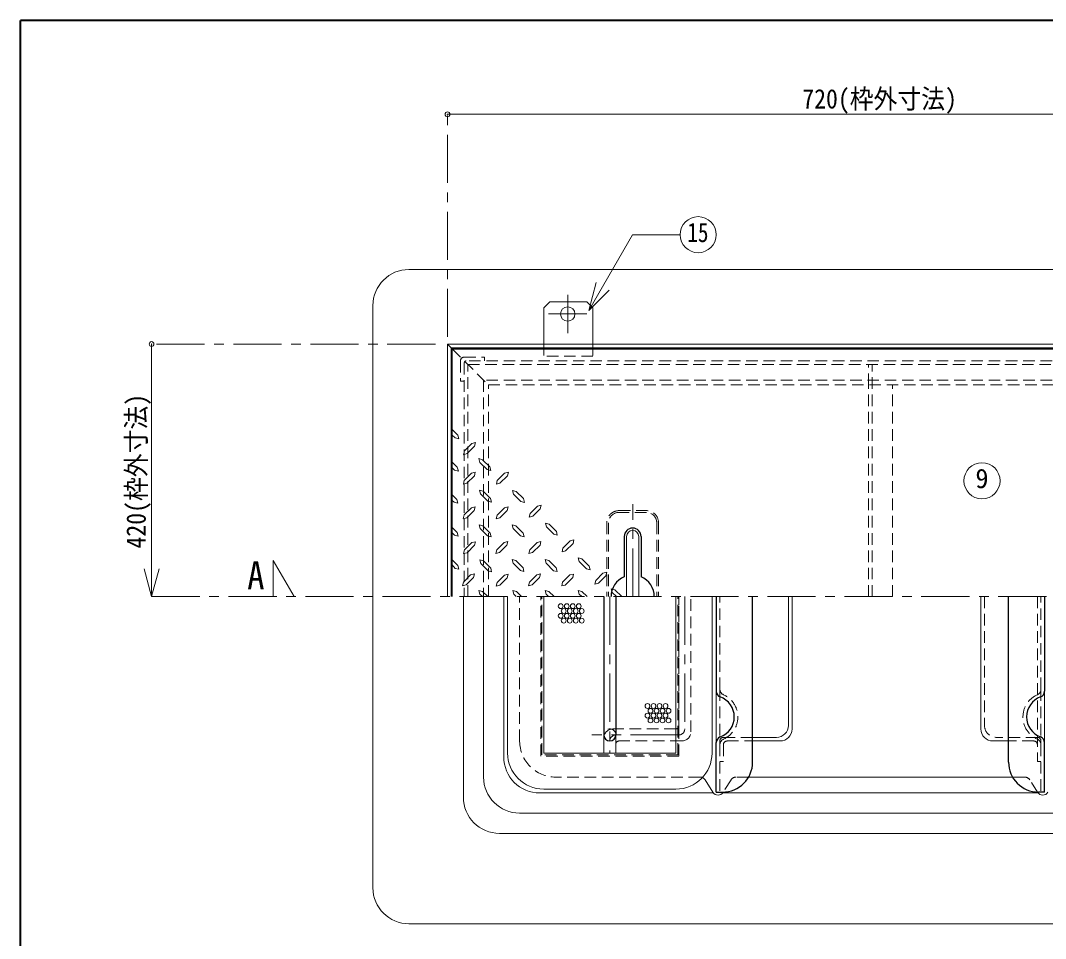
# Model space of a CAD drawing. Units: millimetres at full size, sheet at 1:8; details may follow other scales. Extents: x -1685 to 1555, y -1115 to 1133.
# Drawn here: x -1685 to -832, y 370 to 1133 of the extents above; entities that cross this region are included whole.
import ezdxf
from ezdxf.enums import TextEntityAlignment as Align

# ---------------------------------------------------------------- set-up
doc = ezdxf.new("R2010")
doc.units = ezdxf.units.MM
doc.header["$LTSCALE"] = 8
doc.header["$PDMODE"] = 32
doc.header["$PDSIZE"] = 4
doc.linetypes.add('CHAIN1', pattern=[8, 5, -1, 1, -1])
doc.linetypes.add('DASHED1', pattern=[1.8, 1.2, -0.6])
doc.layers.add('0-0_ﾚｲﾔ1', color=4, linetype='Continuous', lineweight=9)
doc.styles.add('ＭＳ ゴシック', font='')
doc.styles.get('ＭＳ ゴシック').set_extended_font_data('MS Gothic')

msp = doc.modelspace()

# ---------------------------------------------------------------- linework, layer by layer
at = {"layer": '0-0_ﾚｲﾔ1', "color": 1, "lineweight": 40}
for p in [(-1684.576, -1114.982), (1555.424, 1133.018)]:
    msp.add_line(p, (-1684.576, 1133.018), dxfattribs=at)
at = {"layer": '0-0_ﾚｲﾔ1', "linetype": 'CHAIN1'}
for p, q in [((-1329.576, 870.018), (-1329.576, 1055.018)), ((-1229.576, 905.018), (-1229.576, 873.018)), ((-1213.576, 889.018), (-1245.576, 889.018)), ((-1339.576, 864.018), (-1575.576, 864.018)), ((-1175.576, 654.018), (-1175.576, 731.018)), ((-1457.076, 654.018), (-1474.576, 684.018)), ((-1474.576, 654.018), (-1474.576, 684.018)), ((-1575.576, 654.018), (-264.576, 654.018)), ((-1194.576, 654.018), (-1194.576, 524.018)), ((-1132.266, 654.018), (-1132.266, 544.018)), ((-1137.266, 539.018), (-1209.576, 539.018))]:
    msp.add_line(p, q, dxfattribs=at)
at = {"layer": '0-0_ﾚｲﾔ1'}
for p, q in [((-1329.576, 1055.018), (-609.576, 1055.018)), ((-577.576, 926.018), (-1361.576, 926.018)), ((-1391.576, 654.018), (-1391.576, 896.018)), ((-1244.576, 899.018), (-1249.576, 894.018)), ((-1244.576, 899.018), (-1213.576, 899.018)), ((-1208.576, 894.018), (-1213.576, 899.018)), ((-1249.576, 894.018), (-1249.576, 864.018)), ((-1208.576, 894.018), (-1208.576, 864.018)), ((-1575.576, 654.018), (-1575.576, 864.018)), ((-1326.576, 861.018), (-1325.576, 860.018)), ((-1320.899, 788.247), (-1325.576, 793.111)), ((-1323.117, 785.932), (-1325.576, 788.391)), ((-1323.117, 785.932), (-1320.032, 785.161)), ((-1320.899, 788.247), (-1320.032, 785.161)), ((-1309.424, 781.207), (-1315.403, 775.132)), ((-1307.11, 778.99), (-1313.185, 772.915)), ((-1309.424, 781.207), (-1306.339, 782.075)), ((-1307.11, 778.99), (-1306.339, 782.075)), ((-1303.446, 768.768), (-1300.36, 767.9)), ((-1302.578, 765.682), (-1303.446, 768.768)), ((-1294.285, 761.922), (-1300.36, 767.9)), ((-1321.382, 761.536), (-1325.576, 765.898)), ((-1323.599, 759.222), (-1325.576, 761.199)), ((-1323.599, 759.222), (-1320.514, 758.45)), ((-1321.382, 761.536), (-1320.514, 758.45)), ((-1296.503, 759.607), (-1302.578, 765.682)), ((-1296.503, 759.607), (-1293.417, 758.836)), ((-1294.285, 761.922), (-1293.417, 758.836)), ((-1309.521, 756.715), (-1315.596, 750.64)), ((-1309.521, 756.715), (-1306.435, 757.486)), ((-1307.207, 754.497), (-1306.435, 757.486)), ((-1282.039, 756.618), (-1288.114, 750.543)), ((-1282.039, 756.618), (-1278.953, 757.39)), ((-1279.724, 754.4), (-1278.953, 757.39)), ((-1302.964, 742.443), (-1299.878, 741.672)), ((-1302.096, 739.454), (-1302.964, 742.443)), ((-1293.803, 735.597), (-1299.878, 741.672)), ((-1275.482, 742.347), (-1272.396, 741.575)), ((-1274.614, 739.357), (-1275.482, 742.347)), ((-1266.321, 735.5), (-1272.396, 741.575)), ((-1321.767, 734.825), (-1325.576, 738.634)), ((-1324.082, 732.511), (-1325.576, 734.006)), ((-1321.767, 734.825), (-1320.996, 731.74)), ((-1296.021, 733.282), (-1302.096, 739.454)), ((-1296.021, 733.282), (-1293.032, 732.511)), ((-1293.803, 735.597), (-1293.032, 732.511)), ((-1268.539, 733.186), (-1274.614, 739.357)), ((-1268.539, 733.186), (-1265.549, 732.415)), ((-1266.321, 735.5), (-1265.549, 732.415)), ((-1324.082, 732.511), (-1320.996, 731.74)), ((-1309.714, 727.979), (-1315.789, 721.904)), ((-1309.714, 727.979), (-1306.628, 728.75)), ((-1307.399, 725.761), (-1306.628, 728.75)), ((-1282.232, 727.882), (-1288.307, 721.807)), ((-1282.232, 727.882), (-1279.146, 728.654)), ((-1279.917, 725.665), (-1279.146, 728.654)), ((-1254.749, 729.329), (-1260.824, 723.254)), ((-1254.749, 729.329), (-1251.664, 730.1)), ((-1252.435, 727.111), (-1251.664, 730.1)), ((-1321.478, 707.44), (-1325.576, 711.538)), ((-1321.478, 707.44), (-1320.61, 704.354)), ((-1303.157, 713.707), (-1300.071, 712.936)), ((-1302.289, 710.718), (-1303.157, 713.707)), ((-1296.214, 704.547), (-1302.289, 710.718)), ((-1293.996, 706.861), (-1300.071, 712.936)), ((-1275.674, 713.611), (-1272.589, 712.84)), ((-1274.807, 710.622), (-1275.674, 713.611)), ((-1268.732, 704.45), (-1274.807, 710.622)), ((-1266.514, 706.765), (-1272.589, 712.84)), ((-1248.192, 715.057), (-1245.107, 714.286)), ((-1247.324, 712.068), (-1248.192, 715.057)), ((-1241.249, 705.897), (-1247.324, 712.068)), ((-1239.032, 708.211), (-1245.107, 714.286)), ((-1239.032, 708.211), (-1238.26, 705.125)), ((-1323.696, 705.125), (-1325.576, 707.006)), ((-1323.696, 705.125), (-1320.61, 704.354)), ((-1309.328, 698.954), (-1315.403, 692.879)), ((-1309.328, 698.954), (-1306.242, 699.725)), ((-1307.014, 696.736), (-1306.242, 699.725)), ((-1296.214, 704.547), (-1293.224, 703.775)), ((-1293.996, 706.861), (-1293.224, 703.775)), ((-1282.424, 699.147), (-1288.499, 693.072)), ((-1282.424, 699.147), (-1279.339, 699.918)), ((-1280.11, 696.929), (-1279.339, 699.918)), ((-1268.732, 704.45), (-1265.742, 703.679)), ((-1266.514, 706.765), (-1265.742, 703.679)), ((-1254.942, 699.05), (-1261.017, 692.975)), ((-1254.942, 699.05), (-1251.857, 699.822)), ((-1252.628, 696.832), (-1251.857, 699.822)), ((-1241.249, 705.897), (-1238.26, 705.125)), ((-1227.46, 700.497), (-1233.535, 694.422)), ((-1227.46, 700.497), (-1224.374, 701.268)), ((-1225.146, 698.279), (-1224.374, 701.268)), ((-1320.899, 679.861), (-1325.576, 684.538)), ((-1302.771, 684.682), (-1299.685, 683.911)), ((-1301.903, 681.693), (-1302.771, 684.682)), ((-1293.61, 677.836), (-1299.685, 683.911)), ((-1275.867, 684.875), (-1272.782, 684.104)), ((-1274.999, 681.886), (-1275.867, 684.875)), ((-1268.924, 675.715), (-1274.999, 681.886)), ((-1266.707, 678.029), (-1272.782, 684.104)), ((-1248.385, 684.779), (-1245.299, 684.007)), ((-1247.517, 681.79), (-1248.385, 684.779)), ((-1239.224, 677.932), (-1245.299, 684.007)), ((-1220.903, 686.225), (-1217.817, 685.454)), ((-1220.035, 683.236), (-1220.903, 686.225)), ((-1213.96, 677.065), (-1220.035, 683.236)), ((-1211.742, 679.379), (-1217.817, 685.454)), ((-1575.576, 654.018), (-1581.788, 677.2)), ((-1575.576, 654.018), (-1569.365, 677.2)), ((-1323.117, 677.547), (-1325.576, 680.357)), ((-1323.117, 677.547), (-1320.032, 676.775)), ((-1320.899, 679.861), (-1320.032, 676.775)), ((-1295.828, 675.522), (-1301.903, 681.693)), ((-1295.828, 675.522), (-1292.839, 674.75)), ((-1293.61, 677.836), (-1292.839, 674.75)), ((-1268.924, 675.715), (-1265.935, 674.943)), ((-1266.707, 678.029), (-1265.935, 674.943)), ((-1241.442, 675.618), (-1247.517, 681.79)), ((-1241.442, 675.618), (-1238.453, 674.847)), ((-1239.224, 677.932), (-1238.453, 674.847)), ((-1213.96, 677.065), (-1210.971, 676.293)), ((-1211.742, 679.379), (-1210.971, 676.293)), ((-1200.267, 673.497), (-1206.342, 667.422)), ((-1200.267, 673.497), (-1197.182, 674.268)), ((-1197.953, 671.279), (-1197.182, 674.268)), ((-1310.292, 672.147), (-1316.367, 666.072)), ((-1310.292, 672.147), (-1307.207, 672.918)), ((-1307.978, 669.929), (-1307.207, 672.918)), ((-1282.135, 671.954), (-1288.21, 665.879)), ((-1282.135, 671.954), (-1279.049, 672.725)), ((-1279.821, 669.736), (-1279.049, 672.725)), ((-1255.232, 672.147), (-1261.307, 666.072)), ((-1255.232, 672.147), (-1252.146, 672.918)), ((-1252.917, 669.929), (-1252.146, 672.918)), ((-1227.749, 672.05), (-1233.824, 665.975)), ((-1227.749, 672.05), (-1224.664, 672.822)), ((-1225.435, 669.832), (-1224.664, 672.822)), ((-1303.446, 659.225), (-1300.36, 658.357)), ((-1302.578, 656.14), (-1303.446, 659.225)), ((-1296.021, 654.018), (-1300.36, 658.357)), ((-1275.289, 659.032), (-1272.203, 658.261)), ((-1274.517, 656.043), (-1275.289, 659.032)), ((-1268.123, 654.018), (-1272.203, 658.261)), ((-1248.385, 659.225), (-1245.299, 658.357)), ((-1247.614, 656.14), (-1248.385, 659.225)), ((-1240.96, 654.018), (-1245.299, 658.357)), ((-1220.903, 659.129), (-1217.817, 658.357)), ((-1220.035, 656.14), (-1220.903, 659.129)), ((-1213.478, 654.018), (-1217.817, 658.357)), ((-1184.507, 654.018), (-1190.335, 659.707)), ((-1316.365, 487.23), (-1316.365, 654.018)), ((-1300.457, 654.018), (-1302.578, 656.14)), ((-1282.788, 520.807), (-1282.788, 654.018)), ((-1272.492, 654.018), (-1274.517, 656.043)), ((-1245.492, 654.018), (-1247.614, 656.14)), ((-1217.914, 654.018), (-1220.035, 656.14)), ((-1046.076, 654.018), (-1046.076, 547.018)), ((-1043.076, 654.018), (-1043.076, 544.018)), ((-886.076, 654.018), (-886.076, 544.018)), ((-1106.076, 532.658), (-1106.076, 575.378)), ((-833.076, 532.658), (-833.076, 575.378)), ((-1056.076, 537.018), (-1075.826, 537.018)), ((-1053.076, 534.018), (-1075.826, 534.018)), ((-876.076, 534.018), (-863.076, 534.018)), ((-1108.408, 490.807), (-1252.788, 490.807)), ((-838.408, 490.807), (-1100.744, 490.807)), ((-652.788, 457.23), (-1286.365, 457.23))]:
    msp.add_line(p, q, dxfattribs=at)
at = {"layer": '0-0_ﾚｲﾔ1', "color": 7, "lineweight": 18}
for p, q in [((-1212.161, 891.967), (-1175.796, 954.952)), ((-1136.09, 954.952), (-1175.796, 954.952)), ((-1212.161, 891.967), (-1205.949, 915.149)), ((-1212.161, 891.967), (-1195.19, 908.938)), ((-609.576, 864.018), (-1329.576, 864.018)), ((-1329.576, 864.018), (-1326.576, 861.018)), ((-1329.576, 654.018), (-1329.576, 864.018)), ((-612.576, 861.018), (-1326.576, 861.018)), ((-1326.576, 654.018), (-1326.576, 861.018)), ((-1180.576, 704.018), (-1180.576, 654.018)), ((-1170.576, 704.018), (-1170.576, 654.018)), ((-1391.576, 412.018), (-1391.576, 654.018)), ((-1279.576, 524.018), (-1279.576, 654.018)), ((-1249.576, 524.018), (-1249.576, 654.018)), ((-1139.576, 524.018), (-1139.576, 654.018)), ((-1109.576, 524.018), (-1109.576, 654.018)), ((-1199.576, 539.018), (-1199.576, 524.018)), ((-1189.576, 539.018), (-1189.576, 524.018)), ((-1139.576, 524.018), (-1249.576, 524.018)), ((-859.727, 504.018), (-1079.176, 504.018)), ((-1108.801, 491.344), (-1115.352, 501.692)), ((-1249.576, 494.018), (-1139.576, 494.018)), ((-1100.237, 491.525), (-1100.352, 491.344)), ((-838.92, 491.532), (-838.801, 491.344)), ((-1361.576, 382.018), (-577.576, 382.018))]:
    msp.add_line(p, q, dxfattribs=at)
at = {"layer": '0-0_ﾚｲﾔ1', "linetype": 'DASHED1'}
for p, q in [((-1249.576, 864.018), (-1249.576, 854.018)), ((-1208.576, 864.018), (-1208.576, 854.018)), ((-1325.576, 860.018), (-1315.108, 849.55)), ((-1315.576, 853.218), (-1298.776, 853.218)), ((-1298.776, 853.218), (-1298.776, 850.018)), ((-1208.576, 854.018), (-1249.576, 854.018)), ((-1318.776, 850.018), (-1318.776, 833.218)), ((-1312.576, 847.018), (-626.576, 847.018)), ((-1312.576, 654.018), (-1312.576, 847.018)), ((-979.576, 830.018), (-979.576, 847.018)), ((-976.576, 654.018), (-976.576, 847.018)), ((-1318.776, 833.218), (-1315.576, 833.218)), ((-639.576, 834.018), (-1299.576, 834.018)), ((-1299.576, 834.018), (-1299.576, 654.018)), ((-1269.576, 534.018), (-1269.576, 654.018)), ((-1252.076, 521.518), (-1252.076, 654.018)), ((-1251.076, 522.518), (-1251.076, 654.018)), ((-1138.076, 522.518), (-1138.076, 654.018)), ((-1137.266, 546.518), (-1137.266, 654.018)), ((-1137.076, 521.518), (-1137.076, 654.018)), ((-1127.266, 541.518), (-1127.266, 654.018)), ((-883.076, 654.018), (-883.076, 547.018)), ((-839.076, 654.018), (-839.076, 517.018)), ((-1103.076, 577.067), (-1103.076, 530.969)), ((-836.076, 577.067), (-836.076, 530.969)), ((-1139.766, 544.018), (-1192.076, 544.018)), ((-1100.076, 537.018), (-1075.826, 537.018)), ((-839.076, 537.018), (-873.076, 537.018)), ((-1134.766, 534.018), (-1187.076, 534.018)), ((-1100.076, 531.018), (-1100.076, 517.018)), ((-1097.076, 534.018), (-1075.826, 534.018)), ((-842.076, 534.018), (-863.076, 534.018)), ((-1137.076, 521.518), (-1252.076, 521.518)), ((-1138.076, 522.518), (-1251.076, 522.518)), ((-1103.076, 517.018), (-1100.076, 517.018)), ((-839.076, 517.018), (-836.076, 517.018)), ((-1119.576, 504.018), (-1239.576, 504.018)), ((-1079.176, 504.018), (-1089.576, 504.018)), ((-849.576, 504.018), (-859.727, 504.018)), ((-1093.801, 501.692), (-1100.237, 491.525)), ((-838.92, 491.532), (-845.352, 501.692))]:
    msp.add_line(p, q, dxfattribs=at)
at = {"layer": '0-0_ﾚｲﾔ1', "color": 5, "lineweight": 25}
for p, q in [((-1325.576, 860.018), (-613.576, 860.018)), ((-1325.576, 654.018), (-1325.576, 860.018)), ((-1182.576, 704.018), (-1182.576, 670.601)), ((-1168.576, 704.018), (-1168.576, 670.601)), ((-1199.576, 654.018), (-1199.576, 539.018)), ((-1189.576, 654.018), (-1189.576, 539.018)), ((-1106.076, 654.018), (-1106.076, 575.378)), ((-1075.826, 516.518), (-1075.826, 654.018)), ((-863.076, 516.518), (-863.076, 654.018)), ((-833.076, 654.018), (-833.076, 575.378)), ((-1106.076, 491.518), (-1106.076, 532.658)), ((-833.076, 491.518), (-833.076, 532.658)), ((-1106.076, 491.518), (-1100.826, 491.518)), ((-833.076, 491.518), (-838.076, 491.518))]:
    msp.add_line(p, q, dxfattribs=at)
at = {"layer": '0-0_ﾚｲﾔ1', "color": 7, "linetype": 'DASHED1', "lineweight": 18}
for p, q in [((-1315.576, 848.418), (-1315.576, 654.018)), ((-1315.108, 849.55), (-1295.576, 830.018)), ((-625.176, 850.018), (-1313.976, 850.018)), ((-1295.576, 830.018), (-643.576, 830.018)), ((-1295.576, 654.018), (-1295.576, 830.018)), ((-979.576, 654.018), (-979.576, 830.018)), ((-959.576, 654.018), (-959.576, 830.018)), ((-1187.076, 725.518), (-1164.076, 725.518)), ((-1164.076, 724.018), (-1187.076, 724.018)), ((-1197.076, 715.518), (-1197.076, 654.018)), ((-1195.576, 715.518), (-1195.576, 654.018)), ((-1155.576, 715.518), (-1155.576, 654.018)), ((-1154.076, 715.518), (-1154.076, 654.018)), ((-1103.076, 577.067), (-1103.076, 654.018)), ((-836.076, 577.067), (-836.076, 654.018)), ((-1103.076, 530.969), (-1103.076, 491.518)), ((-836.076, 530.969), (-836.076, 491.518))]:
    msp.add_line(p, q, dxfattribs=at)
at = {"layer": '0-0_ﾚｲﾔ1', "color": 3, "lineweight": 18}
for p, q in [((-1299.576, 504.018), (-1299.576, 654.018)), ((-669.576, 474.018), (-1269.576, 474.018))]:
    msp.add_line(p, q, dxfattribs=at)
at = {"layer": '0-0_ﾚｲﾔ1'}
for points in [[(-1313.185, 772.915), (-1316.271, 772.047), (-1315.403, 775.132)], [(-1307.207, 754.497), (-1313.378, 748.325), (-1316.367, 747.554), (-1315.596, 750.64)], [(-1279.724, 754.4), (-1285.896, 748.229), (-1288.885, 747.457), (-1288.114, 750.543)], [(-1307.399, 725.761), (-1313.571, 719.59), (-1316.56, 718.818), (-1315.789, 721.904)], [(-1279.917, 725.665), (-1286.089, 719.493), (-1289.078, 718.722), (-1288.307, 721.807)], [(-1252.435, 727.111), (-1258.607, 720.94), (-1261.596, 720.168), (-1260.824, 723.254)], [(-1307.014, 696.736), (-1313.185, 690.565), (-1316.174, 689.793), (-1315.403, 692.879)], [(-1280.11, 696.929), (-1286.282, 690.757), (-1289.271, 689.986), (-1288.499, 693.072)], [(-1252.628, 696.832), (-1258.799, 690.661), (-1261.789, 689.89), (-1261.017, 692.975)], [(-1225.146, 698.279), (-1231.317, 692.107), (-1234.307, 691.336), (-1233.535, 694.422)], [(-1307.978, 669.929), (-1314.149, 663.757), (-1317.139, 662.986), (-1316.367, 666.072)], [(-1279.821, 669.736), (-1285.992, 663.565), (-1288.982, 662.793), (-1288.21, 665.879)], [(-1252.917, 669.929), (-1259.089, 663.757), (-1262.078, 662.986), (-1261.307, 666.072)], [(-1225.435, 669.832), (-1231.607, 663.661), (-1234.596, 662.89), (-1233.824, 665.975)], [(-1197.953, 671.279), (-1204.124, 665.107), (-1207.114, 664.336), (-1206.342, 667.422)], [(-1189.082, 654.018), (-1192.553, 657.49), (-1193.421, 660.575), (-1190.335, 659.707)]]:
    msp.add_lwpolyline(points, dxfattribs=at)
at = {"layer": '0-0_ﾚｲﾔ1', "color": 7, "lineweight": 18}
for centre in [(-1121.09, 954.952), (-885.129, 750.398)]:
    msp.add_circle(centre, 15, dxfattribs=at)
at = {"layer": '0-0_ﾚｲﾔ1'}
for centre, radius in [((-1229.576, 889.018), 6), ((-1235.397, 646.078), 2), ((-1230.397, 646.078), 2), ((-1225.397, 646.078), 2), ((-1220.397, 646.078), 2), ((-1235.397, 638.078), 2), ((-1232.897, 642.078), 2), ((-1230.397, 638.078), 2), ((-1227.897, 642.078), 2), ((-1225.397, 638.078), 2), ((-1222.897, 642.078), 2), ((-1220.397, 638.078), 2), ((-1217.897, 642.078), 2), ((-1232.897, 634.078), 2), ((-1227.897, 634.078), 2), ((-1222.897, 634.078), 2), ((-1217.897, 634.078), 2), ((-1163.213, 563.109), 2), ((-1158.213, 563.109), 2), ((-1153.213, 563.109), 2), ((-1148.213, 563.109), 2), ((-1163.213, 555.109), 2), ((-1160.713, 559.109), 2), ((-1158.213, 555.109), 2), ((-1155.713, 559.109), 2), ((-1153.213, 555.109), 2), ((-1150.713, 559.109), 2), ((-1148.213, 555.109), 2), ((-1145.713, 559.109), 2), ((-1160.713, 551.109), 2), ((-1155.713, 551.109), 2), ((-1150.713, 551.109), 2), ((-1145.713, 551.109), 2)]:
    msp.add_circle(centre, radius, dxfattribs=at)
for centre, radius, start, end in [((-1361.576, 896.018), 30, 90, 180), ((-1056.076, 547.018), 10, 270, 0), ((-1053.076, 544.018), 10, 270, 0), ((-876.076, 544.018), 10, 180, 270), ((-1252.788, 520.807), 30, 180, 270), ((-1286.365, 487.23), 30, 180, 270)]:
    msp.add_arc(centre, radius, start, end, dxfattribs=at)
at = {"layer": '0-0_ﾚｲﾔ1', "linetype": 'DASHED1'}
for centre, radius, start, end in [((-1315.576, 850.018), 3.2, 90, 180), ((-1139.766, 546.518), 2.5, 270, 0), ((-873.076, 547.018), 10, 180, 270), ((-1192.076, 536.518), 7.5, 90, 180), ((-1134.766, 541.518), 7.5, 270, 0), ((-1100.076, 534.018), 3, 90, 180), ((-839.076, 534.018), 3, 0, 90), ((-1239.576, 534.018), 30, 180, 270), ((-1187.076, 531.518), 2.5, 90, 180), ((-1097.076, 531.018), 3, 90, 180), ((-842.076, 531.018), 3, 0, 90), ((-1119.576, 499.018), 5, 66.59816, 90), ((-1089.576, 499.018), 5, 90, 147.66647), ((-849.576, 499.018), 5, 32.33353, 90)]:
    msp.add_arc(centre, radius, start, end, dxfattribs=at)
at = {"layer": '0-0_ﾚｲﾔ1', "color": 7, "linetype": 'DASHED1', "lineweight": 18}
for centre, radius, start, end in [((-1313.976, 848.418), 1.6, 90, 180), ((-1187.076, 715.518), 10, 90, 180), ((-1164.076, 715.518), 10, 0, 90), ((-1187.076, 715.518), 8.5, 90, 180), ((-1164.076, 715.518), 8.5, 0, 90), ((-1098.076, 577.067), 5, 180, 246.11146), ((-1108.285, 554.018), 20.208, 293.88854, 66.11146), ((-830.868, 554.018), 20.208, 113.88854, 246.11146), ((-841.076, 577.067), 5, 293.88854, 0), ((-1194.576, 539.018), 5, 0, 180), ((-1098.076, 530.969), 5, 113.88854, 180), ((-841.076, 530.969), 5, 0, 66.11146)]:
    msp.add_arc(centre, radius, start, end, dxfattribs=at)
at = {"layer": '0-0_ﾚｲﾔ1', "color": 5, "lineweight": 25}
for centre, radius, start, end in [((-1175.576, 704.018), 7, 0, 180), ((-1175.576, 654.018), 18, 112.88538, 180), ((-1175.576, 654.018), 18, 0, 67.11462), ((-1101.076, 575.378), 5, 180, 250.15666), ((-838.076, 575.378), 5, 289.84334, 0), ((-1108.785, 554.018), 17.708, 289.84334, 70.15666), ((-830.368, 554.018), 17.708, 109.84334, 250.15666), ((-1194.576, 539.018), 5, 180, 0), ((-1101.076, 532.658), 5, 109.84334, 180), ((-838.076, 532.658), 5, 0, 70.15666), ((-1100.826, 516.518), 25, 270, 0), ((-838.076, 516.518), 25, 180, 270)]:
    msp.add_arc(centre, radius, start, end, dxfattribs=at)
at = {"layer": '0-0_ﾚｲﾔ1', "color": 7, "lineweight": 18}
for centre, radius, start, end in [((-1175.576, 704.018), 5, 0, 180), ((-1249.576, 524.018), 30, 180, 270), ((-1139.576, 524.018), 30, 270, 0), ((-1119.576, 499.018), 5, 32.33353, 66.59816), ((-1104.576, 494.018), 5, 212.33353, 327.66647), ((-834.576, 494.018), 5, 212.33353, 327.66647), ((-1361.576, 412.018), 30, 180, 270)]:
    msp.add_arc(centre, radius, start, end, dxfattribs=at)
at = {"layer": '0-0_ﾚｲﾔ1', "linetype": 'CHAIN1'}
for centre, start, end in [((-1189.576, 534.018), 90, 180), ((-1137.266, 544.018), 270, 0)]:
    msp.add_arc(centre, 5, start, end, dxfattribs=at)
at = {"layer": '0-0_ﾚｲﾔ1', "color": 3, "lineweight": 18}
msp.add_arc((-1269.576, 504.018), 30, 180, 270, dxfattribs=at)
at = {"layer": '0-0_ﾚｲﾔ1', "color": 1}
for p in [(-1329.576, 1055.018), (-1575.576, 864.018)]:
    msp.add_point(p, dxfattribs=at)

# ---------------------------------------------------------------- texts
at = {"layer": '0-0_ﾚｲﾔ1', "color": 7, "style": 'ＭＳ ゴシック'}
for s, height, width, p in [('720(枠外寸法)', 16.13, 0.9, (-1034.576, 1055.018)), ('15', 16.13, 0.8, (-1130.09, 943.952)), ('A', 23.46, 0.9, (-1496.076, 653.018))]:
    msp.add_text(s, height=height, dxfattribs=dict(at, width=width)).set_placement(p, align=Align.BOTTOM_LEFT)
at = {"layer": '0-0_ﾚｲﾔ1', "color": 7, "style": 'ＭＳ ゴシック', "width": 0.9}
msp.add_text('420(枠外寸法)', height=16.13, rotation=90, dxfattribs=at).set_placement((-1575.576, 694.018), align=Align.BOTTOM_LEFT)
at = {"layer": '0-0_ﾚｲﾔ1', "color": 7, "style": 'ＭＳ ゴシック'}
msp.add_text('9', height=16.13, dxfattribs=at).set_placement((-890.629, 739.398), align=Align.BOTTOM_LEFT)

doc.saveas('drawing.dxf')
